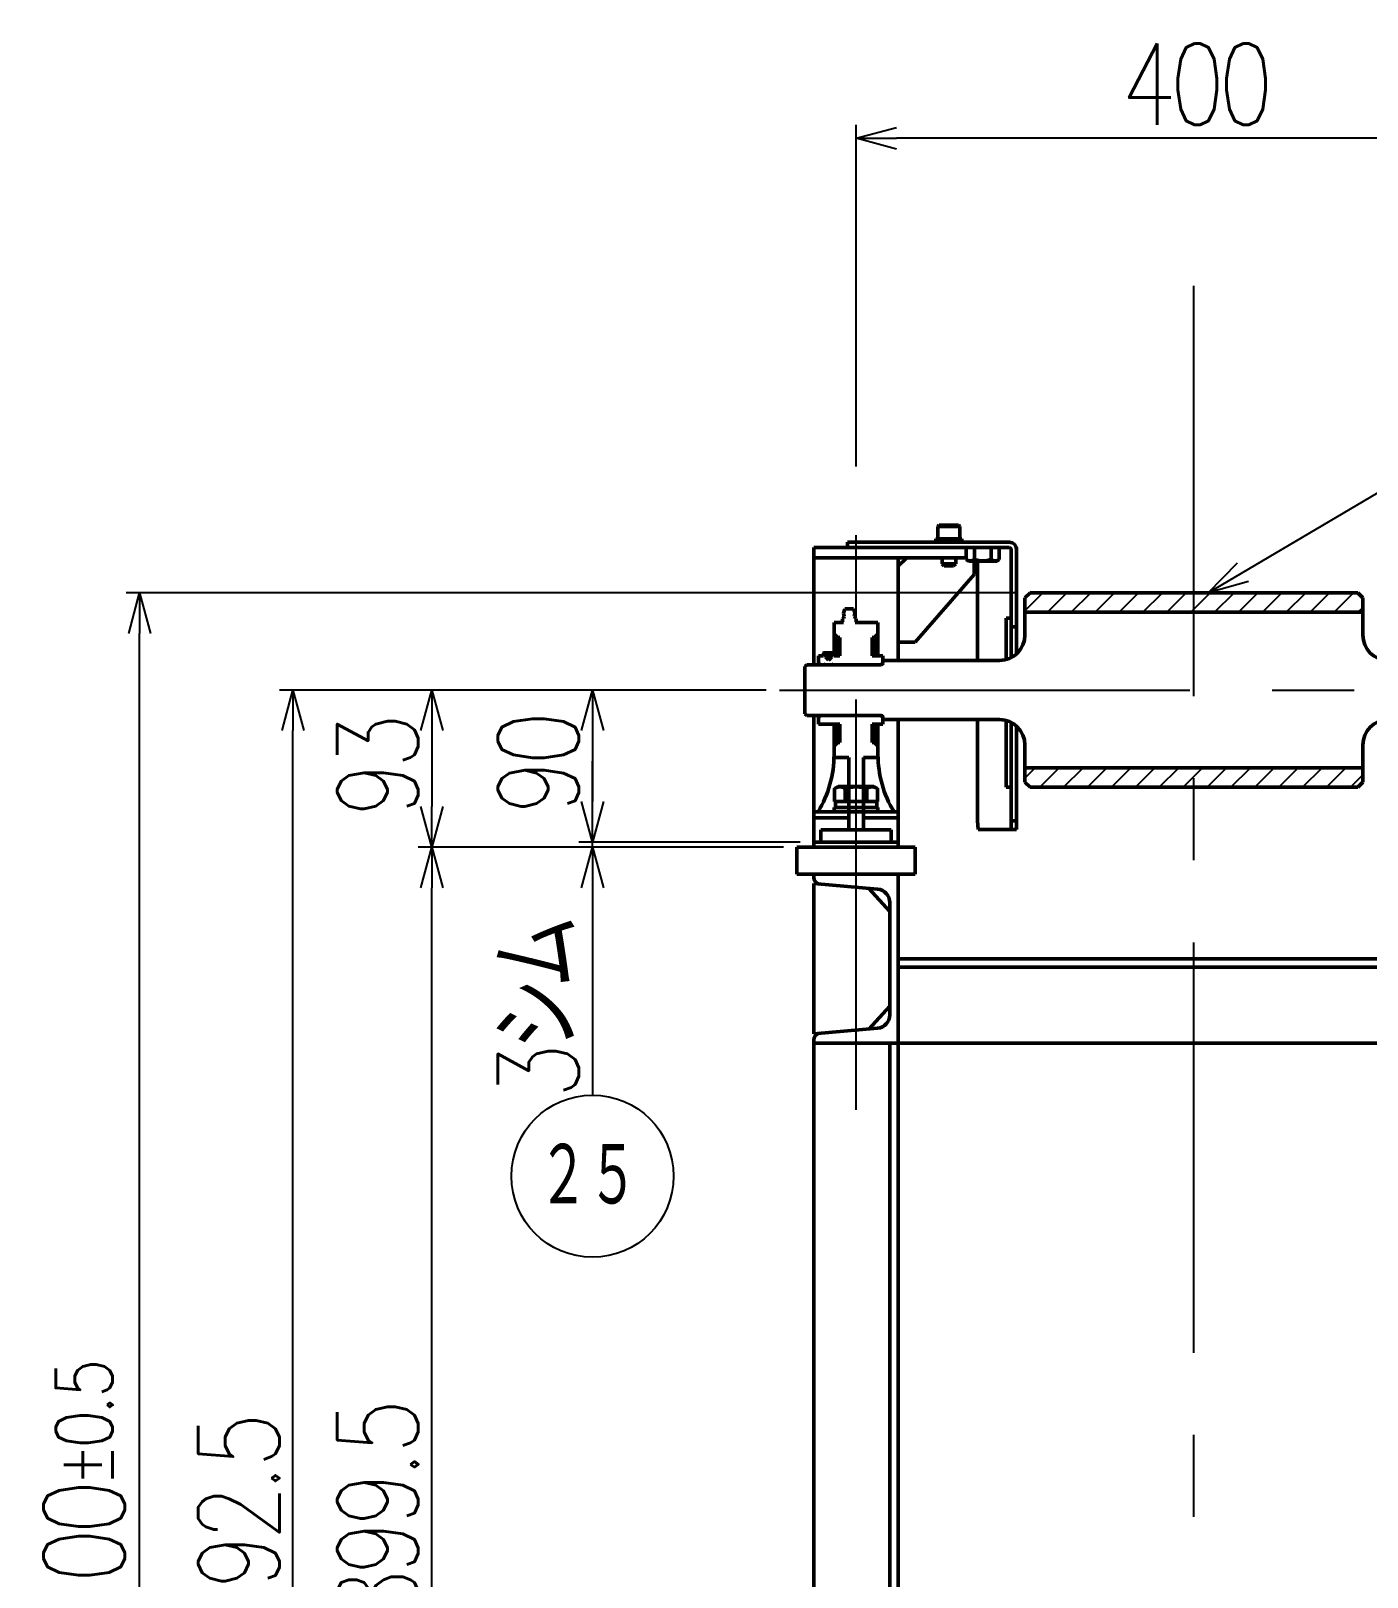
# Model space of a CAD drawing. Header units: millimetres. Extents: x -993 to 13147, y -7260 to 4342.
# Drawn here: x -985 to -194, y -6345 to -5430 of the extents above; entities that cross this region are included whole.
import ezdxf

# ---------------------------------------------------------------- set-up
doc = ezdxf.new("R2010")
doc.units = ezdxf.units.MM
doc.header["$LTSCALE"] = 7.649257
doc.linetypes.add('CENTER', pattern=[50.8, 31.75, -6.35, 6.35, -6.35])
doc.linetypes.add('DASHED', pattern=[19.05, 12.7, -6.35])
for name, color, linetype in [('NoLayerName_001', 7, 'Continuous'), ('NoLayerName_002', 7, 'Continuous'), ('NoLayerName_003', 7, 'Continuous')]:
    doc.layers.add(name, color=color, linetype=linetype)
doc.styles.get("Standard").update_dxf_attribs({"font": 'txt', "bigfont": 'extfont2'})
doc.dimstyles.get("Standard").update_dxf_attribs({"dimtxt": 2.5, "dimasz": 2.5, "dimexe": 1.25, "dimexo": 0.625, "dimtad": 1, "dimzin": 0, "dimdsep": 46, "dimtxsty": 'Standard', "dimcen": 2.5, "dimadec": 0, "dimazin": 0, "dimtfac": 0.75, "dimtmove": 0, "dimatfit": 3, "dimfxl": 1, "dimarcsym": 0})

# ---------------------------------------------------------------- blocks, each defined once
blk = doc.blocks.new('_OPEN30')
at = {"color": 0, "linetype": 'ByBlock', "lineweight": -2}
for p, q in [((-1, 0.267949), (0, 0)), ((0, 0), (-1, -0.267949)), ((0, 0), (-1, 0))]:
    blk.add_line(p, q, dxfattribs=at)
blk = doc.blocks.new('*D1573')
at = {"layer": 'Defpoints', "color": 0}
for p in [(-542.14, -5819.86), (-652.91, -5909.86), (-521.94, -5909.86)]:
    blk.add_point(p, dxfattribs=at)
at = {"layer": 'NoLayerName_001', "color": 0, "linetype": 'Continuous', "lineweight": 25}
for p, q in [((-550.14, -5819.86), (-660.91, -5819.86)), ((-652.91, -5843.86), (-652.91, -5885.86)), ((-529.94, -5909.86), (-660.91, -5909.86))]:
    blk.add_line(p, q, dxfattribs=at)
at = {"layer": 'NoLayerName_001', "color": 0, "lineweight": 25, "xscale": 24, "yscale": 24, "zscale": 24}
for p, rotation in [((-652.91, -5819.86), 90), ((-652.91, -5909.86), 270)]:
    blk.add_blockref('_OPEN30', p, dxfattribs=dict(at, rotation=rotation))
at = {"layer": 'NoLayerName_001', "color": 2, "lineweight": 50, "insert": (-684.91, -5864.86), "char_height": 48, "attachment_point": 5, "rotation": 90}
blk.add_mtext('\\W0.8000;\\T0.8750;90', dxfattribs=at)
blk = doc.blocks.new('*D1574')
at = {"layer": 'Defpoints', "color": 0}
for p in [(-542.14, -5819.86), (-748.02, -5912.86), (-531.94, -5912.86)]:
    blk.add_point(p, dxfattribs=at)
at = {"layer": 'NoLayerName_001', "color": 0, "linetype": 'Continuous', "lineweight": 25}
for p, q in [((-550.14, -5819.86), (-756.02, -5819.86)), ((-748.02, -5843.86), (-748.02, -5888.86)), ((-539.94, -5912.86), (-756.02, -5912.86))]:
    blk.add_line(p, q, dxfattribs=at)
at = {"layer": 'NoLayerName_001', "color": 0, "lineweight": 25, "xscale": 24, "yscale": 24, "zscale": 24}
for p, rotation in [((-748.02, -5819.86), 90), ((-748.02, -5912.86), 270)]:
    blk.add_blockref('_OPEN30', p, dxfattribs=dict(at, rotation=rotation))
at = {"layer": 'NoLayerName_001', "color": 2, "lineweight": 50, "insert": (-780.02, -5866.36), "char_height": 48, "attachment_point": 5, "rotation": 90}
blk.add_mtext('\\W0.8000;\\T0.8750;93', dxfattribs=at)
blk = doc.blocks.new('*D1575')
at = {"layer": 'Defpoints', "color": 0}
for p in [(-652.91, -5909.86), (-521.94, -5909.86), (-531.94, -5912.86)]:
    blk.add_point(p, dxfattribs=at)
at = {"layer": 'NoLayerName_001', "color": 0, "linetype": 'Continuous', "lineweight": 25}
for p, q in [((-652.91, -5885.86), (-652.91, -5861.86)), ((-529.94, -5909.86), (-660.91, -5909.86)), ((-652.91, -5912.86), (-652.91, -5909.86)), ((-539.94, -5912.86), (-660.91, -5912.86)), ((-652.91, -5912.86), (-652.91, -6059.61)), ((-652.91, -5936.86), (-652.91, -5960.86))]:
    blk.add_line(p, q, dxfattribs=at)
at = {"layer": 'NoLayerName_001', "color": 0, "lineweight": 25, "xscale": 24, "yscale": 24, "zscale": 24}
for p, rotation in [((-652.91, -5909.86), 270), ((-652.91, -5912.86), 90)]:
    blk.add_blockref('_OPEN30', p, dxfattribs=dict(at, rotation=rotation))
at = {"layer": 'NoLayerName_001', "color": 2, "lineweight": 50, "insert": (-684.91, -6010.23), "char_height": 48, "attachment_point": 5, "rotation": 90}
blk.add_mtext('\\W0.8000;\\T0.8750;3シム', dxfattribs=at)
blk = doc.blocks.new('*D1576')
at = {"layer": 'Defpoints', "color": 0}
for p in [(-496.94, -5493.27), (-96.94, -5645.93), (-496.94, -5695.57)]:
    blk.add_point(p, dxfattribs=at)
at = {"layer": 'NoLayerName_001', "color": 0, "linetype": 'Continuous', "lineweight": 25}
for p, q in [((-496.94, -5687.57), (-496.94, -5485.27)), ((-96.94, -5637.93), (-96.94, -5485.27)), ((-120.94, -5493.27), (-472.94, -5493.27))]:
    blk.add_line(p, q, dxfattribs=at)
at = {"layer": 'NoLayerName_001', "color": 0, "lineweight": 25, "xscale": 24, "yscale": 24, "zscale": 24, "rotation": 180}
blk.add_blockref('_OPEN30', (-496.94, -5493.27), dxfattribs=at)
at = {"layer": 'NoLayerName_001', "color": 0, "lineweight": 25, "xscale": 24, "yscale": 24, "zscale": 24}
blk.add_blockref('_OPEN30', (-96.94, -5493.27), dxfattribs=at)
at = {"layer": 'NoLayerName_001', "color": 2, "lineweight": 50, "insert": (-296.94, -5461.27), "char_height": 48, "attachment_point": 5}
blk.add_mtext('\\W0.8000;\\T0.8750;400', dxfattribs=at)
blk = doc.blocks.new('*D1577')
at = {"layer": 'Defpoints', "color": 0}
for p in [(-830.27, -5819.86), (-748.02, -5819.86), (-748.02, -6812.36)]:
    blk.add_point(p, dxfattribs=at)
at = {"layer": 'NoLayerName_001', "color": 0, "linetype": 'Continuous', "lineweight": 25}
for p, q in [((-756.02, -5819.86), (-838.27, -5819.86)), ((-830.27, -6788.36), (-830.27, -5843.86)), ((-756.02, -6812.36), (-838.27, -6812.36))]:
    blk.add_line(p, q, dxfattribs=at)
at = {"layer": 'NoLayerName_001', "color": 0, "lineweight": 25, "xscale": 24, "yscale": 24, "zscale": 24}
for p, rotation in [((-830.27, -5819.86), 90), ((-830.27, -6812.36), 270)]:
    blk.add_blockref('_OPEN30', p, dxfattribs=dict(at, rotation=rotation))
at = {"layer": 'NoLayerName_001', "color": 2, "lineweight": 50, "insert": (-862.27, -6316.11), "char_height": 48, "attachment_point": 5, "rotation": 90}
blk.add_mtext('\\W0.8000;\\T0.8750;992.5', dxfattribs=at)
blk = doc.blocks.new('*D1579')
at = {"layer": 'Defpoints', "color": 0}
for p in [(-921.02, -5762.36), (-393.94, -5762.36), (-666.94, -6862.36)]:
    blk.add_point(p, dxfattribs=at)
at = {"layer": 'NoLayerName_001', "color": 0, "linetype": 'Continuous', "lineweight": 25}
for p, q in [((-401.94, -5762.36), (-929.02, -5762.36)), ((-921.02, -6838.36), (-921.02, -5786.36)), ((-674.94, -6862.36), (-929.02, -6862.36))]:
    blk.add_line(p, q, dxfattribs=at)
at = {"layer": 'NoLayerName_001', "color": 0, "lineweight": 25, "xscale": 24, "yscale": 24, "zscale": 24}
for p, rotation in [((-921.02, -5762.36), 90), ((-921.02, -6862.36), 270)]:
    blk.add_blockref('_OPEN30', p, dxfattribs=dict(at, rotation=rotation))
at = {"layer": 'NoLayerName_001', "color": 2, "lineweight": 50, "insert": (-953.82, -6312.36), "char_height": 48, "attachment_point": 5, "rotation": 90}
blk.add_mtext('\\A1;\\W0.8000;\\T0.8750;1100{\\H33.599998;%%p0.5}', dxfattribs=at)
blk = doc.blocks.new('*D1580')
at = {"layer": 'Defpoints', "color": 0}
for p in [(-748.02, -5912.86), (-748.02, -5912.86), (-571.94, -6812.36)]:
    blk.add_point(p, dxfattribs=at)
at = {"layer": 'NoLayerName_001', "color": 0, "linetype": 'Continuous', "lineweight": 25}
for p, q in [((-748.02, -6788.36), (-748.02, -5936.86)), ((-579.94, -6812.36), (-756.02, -6812.36))]:
    blk.add_line(p, q, dxfattribs=at)
at = {"layer": 'NoLayerName_001', "color": 0, "lineweight": 25, "xscale": 24, "yscale": 24, "zscale": 24}
for p, rotation in [((-748.02, -5912.86), 90), ((-748.02, -6812.36), 270)]:
    blk.add_blockref('_OPEN30', p, dxfattribs=dict(at, rotation=rotation))
at = {"layer": 'NoLayerName_001', "color": 2, "lineweight": 50, "insert": (-780.02, -6307.97), "char_height": 48, "attachment_point": 5, "rotation": 90}
blk.add_mtext('\\W0.8000;\\T0.8750;899.5', dxfattribs=at)
blk = doc.blocks.new('JZB_0739')
at = {"layer": 'NoLayerName_001', "color": 7, "linetype": 'Continuous', "lineweight": 50}
for p, q in [((0, 166.8), (0, 170)), ((0, 170), (95.8, 170)), ((95.8, 166.8), (0, 166.8)), ((66.04, 166.8), (66.06, 166.8)), ((96.78, 125), (96.78, 165.98)), ((96.8, 101.63), (96.8, 165.8)), ((99.97, 166.8), (99.88, 166.8)), ((99.97, 166.32), (99.97, 166.8)), ((100, 103.82), (100, 165.8)), ((76.82, 100), (76.82, 158.8)), ((96.8, 125), (93.8, 125)), ((93.8, 125), (93.8, 100.49)), ((96.8, 120), (100, 120)), ((76.82, 5), (76.82, 65)), ((93.8, 64.51), (93.8, 25)), ((96.8, 0), (96.8, 63.37)), ((100, 61.18), (100, 0)), ((93.8, 25), (96.8, 25)), ((96.78, 0), (96.78, 25)), ((76.82, 5), (77.31, 0)), ((96.8, 5), (100, 5)), ((100, 0), (77.31, 0))]:
    blk.add_line(p, q, dxfattribs=at)
for radius in [4.2, 1]:
    blk.add_arc((95.8, 165.8), radius, 0, 90, dxfattribs=at)
at = {"layer": 'NoLayerName_003', "color": 7, "linetype": 'Continuous', "lineweight": 50}
for p, q in [((70.19, 166.8), (70.19, 159.7)), ((75.09, 166.8), (75.09, 159.7)), ((84.91, 166.8), (84.91, 159.7)), ((89.81, 166.8), (89.81, 159.7)), ((70.19, 159.7), (71.75, 158.8)), ((71.75, 158.8), (88.25, 158.8)), ((88.25, 158.8), (89.81, 159.7))]:
    blk.add_line(p, q, dxfattribs=at)
for points, start_tangent, end_tangent in [([(70.19, 159.7), (72.81, 158.95), (75.09, 159.7)], (0.961124, -0.276119), (0.949268, 0.314467)), ([(75.09, 159.7), (78.65, 159.01), (83.65, 159.38), (84.91, 159.7)], (0.981316, -0.192403), (0.968015, 0.250892)), ([(84.91, 159.7), (87.54, 158.95), (89.81, 159.7)], (0.961124, -0.276119), (0.949268, 0.314467))]:
    blk.add_spline(points, degree=3, dxfattribs=dict(at, start_tangent=start_tangent, end_tangent=end_tangent))
blk = doc.blocks.new('JZB_0741')
at = {"layer": 'NoLayerName_001', "color": 7, "linetype": 'Continuous', "lineweight": 50}
for p, q in [((0, 783.5), (10, 783.5)), ((0, 767.5), (0, 783.5)), ((60, 783.5), (70, 783.5)), ((70, 783.5), (70, 767.5)), ((400, 767.5), (400, 783.5)), ((400, 783.5), (470, 783.5)), ((470, 783.5), (470, 767.5)), ((70, 767.5), (0, 767.5)), ((10, 767.5), (10, 765.63)), ((10, 673.03), (10, 761.97)), ((10, 761.97), (47.7, 758.67)), ((60, 0), (60, 767.5)), ((470, 767.5), (400, 767.5)), ((410, 767.5), (410, 0)), ((422.3, 758.67), (460, 761.97)), ((460, 765.63), (460, 767.5)), ((460, 761.97), (460, 673.03)), ((42.55, 759.12), (55, 745.53)), ((55, 750.7), (55, 684.3)), ((415, 745.53), (427.45, 759.12)), ((415, 684.3), (415, 750.7)), ((410, 717.5), (60, 717.5)), ((60, 712.5), (410, 712.5)), ((55, 689.47), (42.55, 675.88)), ((427.45, 675.88), (415, 689.47)), ((47.7, 676.33), (10, 673.03)), ((10, 669.37), (10, 0)), ((460, 673.03), (422.3, 676.33)), ((460, 0), (460, 669.37)), ((10, 667.5), (460, 667.5)), ((55, 667.5), (55, 12)), ((415, 12), (415, 667.5)), ((410, 150), (60, 150)), ((60, 145), (410, 145)), ((410, 100), (60, 100)), ((10, 12), (60, 12)), ((410, 12), (460, 12)), ((60, 0), (10, 0)), ((460, 0), (410, 0))]:
    blk.add_line(p, q, dxfattribs=at)
for centre, radius, start, end in [((14, 765.63), 4, 180, 265), ((456, 765.63), 4, 275, 0), ((47, 750.7), 8, 0, 85), ((423, 750.7), 8, 95, 180), ((47, 684.3), 8, 275, 0), ((423, 684.3), 8, 180, 265), ((14, 669.37), 4, 95, 180), ((456, 669.37), 4, 0, 85)]:
    blk.add_arc(centre, radius, start, end, dxfattribs=at)
blk = doc.blocks.new('JZB_0752')
at = {"layer": 'NoLayerName_003', "color": 7, "linetype": 'Continuous', "lineweight": 50}
for p, q in [((423.93, 138.1), (423.03, 135.4)), ((429.05, 138.1), (423.93, 138.1)), ((429.95, 135.4), (429.05, 138.1)), ((422.99, 130), (409.49, 130)), ((409.49, 110.2), (409.49, 130)), ((422.99, 132.44), (422.45, 132.13)), ((422.45, 132.13), (422.45, 130.31)), ((422.45, 130.31), (422.99, 130)), ((423.53, 133.65), (422.99, 132.44)), ((423.03, 135.4), (423.53, 133.65)), ((429.45, 133.65), (429.95, 135.4)), ((429.99, 132.44), (429.45, 133.65)), ((430.53, 132.13), (429.99, 132.44)), ((429.99, 130), (430.53, 130.31)), ((435.49, 130), (429.99, 130)), ((430.53, 130.31), (430.53, 132.13)), ((435.49, 130), (435.49, 110.2)), ((411.49, 121), (409.49, 123)), ((411.49, 110.2), (411.49, 121)), ((412.99, 121), (411.49, 121)), ((412.99, 110.2), (412.99, 121)), ((433.49, 121), (431.99, 121)), ((431.99, 121), (431.99, 110.2)), ((435.49, 123), (433.49, 121)), ((433.49, 110.2), (433.49, 121)), ((406.59, 106), (406.59, 110.2)), ((406.59, 110.2), (412.99, 110.2)), ((431.99, 110.2), (435.69, 110.2)), ((435.69, 111.76), (435.69, 110.2)), ((441.45, 112), (435.93, 112)), ((436.95, 109.49), (436.95, 112)), ((437.82, 109.49), (437.82, 112)), ((439.55, 109.49), (439.55, 112)), ((440.42, 112), (440.42, 109.49)), ((441.69, 110.2), (441.69, 111.76)), ((441.69, 110.2), (444.69, 110.2)), ((444.69, 110.2), (444.69, 108.5)), ((407.59, 105), (406.59, 106)), ((435.69, 105), (407.59, 105)), ((435.69, 105.5), (435.69, 105)), ((435.69, 105.5), (436.19, 105)), ((436.19, 105), (441.19, 105)), ((438.69, 107.76), (436.95, 109.49)), ((440.42, 109.49), (438.69, 107.76)), ((441.19, 105), (441.69, 105.5)), ((441.69, 105), (441.69, 105.5)), ((443.69, 105), (441.69, 105)), ((444.69, 106), (443.69, 105)), ((406.59, 74), (407.59, 75)), ((406.59, 69.8), (406.59, 74)), ((407.59, 75), (443.69, 75)), ((443.69, 75), (444.69, 74)), ((412.99, 69.8), (406.59, 69.8)), ((409.49, 69.8), (409.49, 50)), ((411.49, 69.8), (411.49, 59)), ((412.99, 59), (412.99, 69.8)), ((444.69, 69.8), (431.99, 69.8)), ((431.99, 69.8), (431.99, 59)), ((433.49, 69.8), (433.49, 59)), ((435.49, 69.8), (435.49, 50)), ((444.69, 71.5), (444.69, 69.8)), ((409.49, 57), (411.49, 59)), ((411.49, 59), (412.99, 59)), ((431.99, 59), (433.49, 59)), ((433.49, 59), (435.49, 57)), ((409.49, 50), (418.16, 50)), ((418.16, 50), (418.16, 7.2)), ((435.49, 50), (426.82, 50)), ((426.82, 7.2), (426.82, 50)), ((397.49, 18), (400, 18)), ((397.49, 0), (397.49, 18)), ((397.49, 14.4), (418.16, 14.4)), ((426.82, 14.4), (447.49, 14.4)), ((447.49, 18), (444.97, 18)), ((447.49, 0), (447.49, 18)), ((443.35, 7.2), (401.62, 7.2)), ((401.62, 7.2), (401.62, 0)), ((443.35, 0), (443.35, 7.2))]:
    blk.add_line(p, q, dxfattribs=at)
at = {"layer": 'NoLayerName_003', "color": 3, "linetype": 'DASHED', "lineweight": 50}
for p, q in [((0, 18), (44.97, 18)), ((400, 18), (444.97, 18))]:
    blk.add_line(p, q, dxfattribs=at)
at = {"layer": 'NoLayerName_003', "color": 7, "linetype": 'Continuous', "lineweight": 50}
for centre, radius, start, end in [((435.93, 111.76), 0.24, 90, 180), ((441.45, 111.76), 0.24, 0, 90), ((344.49, 51.81), 65, 328.65479, 360), ((500.49, 51.81), 65, 180, 211.34521)]:
    blk.add_arc(centre, radius, start, end, dxfattribs=at)
for points, start_tangent, end_tangent in [([(436.95, 109.49), (437.33, 109.26), (437.61, 109.32), (437.82, 109.49)], (0.856553, -0.516059), (0.781585, 0.623799)), ([(437.82, 109.49), (438.07, 109.38), (438.67, 109.26), (439.25, 109.36), (439.55, 109.49)], (0.914441, -0.404719), (0.919018, 0.394215)), ([(439.55, 109.49), (439.93, 109.26), (440.21, 109.32), (440.42, 109.49)], (0.856553, -0.516059), (0.781585, 0.623799))]:
    blk.add_spline(points, degree=3, dxfattribs=dict(at, start_tangent=start_tangent, end_tangent=end_tangent))
blk = doc.blocks.new('JZB_0769')
at = {"layer": 'NoLayerName_001', "color": 7, "linetype": 'Continuous', "lineweight": 50}
for p, q in [((20, 156.3), (0, 156.3)), ((0, 87), (0, 156.3)), ((90.19, 150.3), (0, 150.3)), ((55, 150.3), (50, 145.3)), ((50, 150.3), (50, 89.5)), ((95, 140.3), (95, 148.3)), ((95, 140.3), (60, 100.3)), ((60, 100.3), (50, 100.3)), ((0, 0), (0, 57)), ((50, 54.5), (50, 0))]:
    blk.add_line(p, q, dxfattribs=at)
blk = doc.blocks.new('JZB_0770')
at = {"layer": 'NoLayerName_001', "color": 7, "linetype": 'Continuous', "lineweight": 50}
for p, q in [((0, 2), (0, 0)), ((15.38, 2), (0, 2))]:
    blk.add_line(p, q, dxfattribs=at)
for centre, start_param, end_param in [((7.7, -1.05), 4.778966, 4.906824), ((7.7, 3.05), 4.582151, 4.645812)]:
    blk.add_ellipse(centre, major_axis=(0, 15.79), ratio=0.487733, start_param=start_param, end_param=end_param, dxfattribs=at)
blk = doc.blocks.new('JZB_0771')
at = {"layer": 'NoLayerName_001', "color": 7, "linetype": 'Continuous', "lineweight": 50}
for p, q in [((0.8, 24), (0, 23.2)), ((0, 23.2), (0, 16)), ((13, 23.2), (0, 23.2)), ((12.2, 24), (0.8, 24)), ((13, 23.2), (12.2, 24)), ((13, 16), (13, 23.2)), ((2.5, 4.8), (2.5, 1.25)), ((2.5, 1.25), (3.75, 0)), ((10.5, 1.25), (2.5, 1.25)), ((3.75, 0), (9.25, 0)), ((9.25, 0), (10.5, 1.25)), ((10.5, 1.25), (10.5, 4.8))]:
    blk.add_line(p, q, dxfattribs=at)
blk = doc.blocks.new('JZB_0772')
at = {"layer": 'NoLayerName_001', "color": 7, "linetype": 'Continuous', "lineweight": 50}
for p, q in [((0, 0), (0, 3)), ((0, 3), (50, 3)), ((50, 0), (0, 0)), ((50, 3), (50, 0))]:
    blk.add_line(p, q, dxfattribs=at)
blk = doc.blocks.new('JZB_0773')
at = {"layer": 'NoLayerName_003', "color": 7, "linetype": 'Continuous', "lineweight": 50}
for p, q in [((18.44, 138.1), (17.54, 135.4)), ((23.56, 138.1), (18.44, 138.1)), ((24.46, 135.4), (23.56, 138.1)), ((17.5, 130), (12, 130)), ((12, 110.2), (12, 130)), ((17.5, 132.44), (16.96, 132.13)), ((16.96, 132.13), (16.96, 130.31)), ((16.96, 130.31), (17.5, 130)), ((18.04, 133.65), (17.5, 132.44)), ((17.54, 135.4), (18.04, 133.65)), ((23.96, 133.65), (24.46, 135.4)), ((24.5, 132.44), (23.96, 133.65)), ((25.04, 132.13), (24.5, 132.44)), ((24.5, 130), (25.04, 130.31)), ((38, 130), (24.5, 130)), ((25.04, 130.31), (25.04, 132.13)), ((38, 130), (38, 110.2)), ((14, 121), (12, 123)), ((15.5, 121), (14, 121)), ((14, 110.2), (14, 121)), ((15.5, 110.2), (15.5, 121)), ((36, 121), (34.5, 121)), ((34.5, 121), (34.5, 110.2)), ((38, 123), (36, 121)), ((36, 110.2), (36, 121)), ((2.8, 110.2), (5.8, 110.2)), ((2.8, 105), (2.8, 110.2)), ((5.8, 111.76), (5.8, 110.2)), ((11.56, 112), (6.04, 112)), ((7.07, 109.49), (7.07, 112)), ((7.93, 109.49), (7.93, 112)), ((9.67, 109.49), (9.67, 112)), ((10.53, 112), (10.53, 109.49)), ((11.8, 110.2), (11.8, 111.76)), ((11.8, 110.2), (15.5, 110.2)), ((34.5, 110.2), (40.9, 110.2)), ((40.9, 110.2), (40.9, 106)), ((3.8, 105), (2.8, 106)), ((5.8, 105.5), (5.8, 105)), ((5.8, 105.5), (6.3, 105)), ((6.3, 105), (11.3, 105)), ((8.8, 107.76), (7.07, 109.49)), ((10.53, 109.49), (8.8, 107.76)), ((11.3, 105), (11.8, 105.5)), ((11.8, 105), (11.8, 105.5)), ((40.9, 106), (39.9, 105)), ((2.8, 69.8), (2.8, 75)), ((2.8, 74), (3.8, 75)), ((39.9, 75), (40.9, 74)), ((40.9, 74), (40.9, 69.8)), ((15.5, 69.8), (2.8, 69.8)), ((12, 50), (12, 69.8)), ((14, 59), (14, 69.8)), ((15.5, 59), (15.5, 69.8)), ((40.9, 69.8), (34.5, 69.8)), ((34.5, 69.8), (34.5, 59)), ((36, 59), (36, 69.8)), ((38, 69.8), (38, 50)), ((12, 57), (14, 59)), ((14, 59), (15.5, 59)), ((34.5, 59), (36, 59)), ((36, 59), (38, 57)), ((20.67, 50), (12, 50)), ((20.67, 50), (20.67, 7.2)), ((29.33, 50), (38, 50)), ((29.33, 7.2), (29.33, 50)), ((0, 18), (0, 0)), ((2.51, 18), (0, 18)), ((0, 14.4), (20.67, 14.4)), ((29.33, 14.4), (50, 14.4)), ((47.49, 18), (50, 18)), ((50, 18), (50, 0)), ((45.87, 7.2), (4.13, 7.2)), ((4.13, 7.2), (4.13, 0)), ((45.87, 0), (45.87, 7.2))]:
    blk.add_line(p, q, dxfattribs=at)
for centre, radius, start, end in [((6.04, 111.76), 0.24, 90, 180), ((11.56, 111.76), 0.24, 0, 90), ((-53, 51.81), 65, 328.65479, 0), ((103, 51.81), 65, 180, 211.34521)]:
    blk.add_arc(centre, radius, start, end, dxfattribs=at)
for points, start_tangent, end_tangent in [([(7.07, 109.49), (7.45, 109.26), (7.73, 109.32), (7.93, 109.49)], (0.856553, -0.516059), (0.781585, 0.623799)), ([(7.93, 109.49), (8.24, 109.36), (8.82, 109.26), (9.42, 109.38), (9.67, 109.49)], (0.919018, -0.394215), (0.914441, 0.404719)), ([(9.67, 109.49), (10.04, 109.26), (10.32, 109.32), (10.53, 109.49)], (0.856553, -0.516059), (0.781585, 0.623799))]:
    blk.add_spline(points, degree=3, dxfattribs=dict(at, start_tangent=start_tangent, end_tangent=end_tangent))
blk = doc.blocks.new('JZB_0790')
at = {"layer": 'NoLayerName_002', "color": 7, "linetype": 'Continuous', "lineweight": 50}
for p, q in [((130.2, 112), (133.2, 115)), ((130.2, 103.5), (130.2, 112)), ((133.2, 115), (327.2, 115)), ((327.2, 115), (330.2, 112)), ((330.2, 112), (330.2, 103.5)), ((130.2, 103.5), (330.2, 103.5)), ((130.2, 103.5), (130.2, 90)), ((330.2, 90), (330.2, 103.5)), ((46.1, 75), (115.2, 75)), ((345.2, 75), (414.3, 75)), ((0, 71.5), (1, 72.5)), ((0, 43.5), (0, 71.5)), ((1, 72.5), (11.5, 72.5)), ((16.5, 72.5), (45.1, 72.5)), ((443.4, 72.5), (443.9, 72.5)), ((448.9, 72.5), (449.4, 72.5)), ((451.4, 72.5), (452.9, 72.5)), ((484.3, 68.5), (484.3, 72.5)), ((488.3, 68.5), (484.3, 68.5)), ((540.05, 71.23), (538.3, 71.23)), ((545, 68.5), (538.3, 68.5)), ((544, 71.96), (540.05, 71.96)), ((540.05, 71.96), (540.05, 71.23)), ((545, 70.92), (544, 71.96)), ((545, 43.5), (545, 70.92)), ((1, 42.5), (0, 43.5)), ((45.1, 42.5), (1, 42.5)), ((115.2, 40), (46.1, 40)), ((414.3, 40), (345.2, 40)), ((489.3, 42.5), (451.4, 42.5)), ((538.3, 42.5), (537.3, 42.5)), ((538.3, 43.2), (538.3, 42.5)), ((540.05, 43.2), (538.3, 43.2)), ((540.05, 42.5), (540.05, 43.2)), ((544, 42.5), (540.05, 42.5)), ((545, 43.5), (544, 42.5)), ((130.2, 25), (130.2, 11.5)), ((330.2, 11.5), (330.2, 25)), ((130.2, 3), (130.2, 11.5)), ((330.2, 11.5), (130.2, 11.5)), ((330.2, 11.5), (330.2, 3)), ((133.2, 0), (130.2, 3)), ((327.2, 0), (133.2, 0)), ((330.2, 3), (327.2, 0))]:
    blk.add_line(p, q, dxfattribs=at)
for centre, radius, start, end in [((115.2, 90), 15, 270, 0), ((345.2, 90), 15, 180, 270), ((45.1, 73.5), 1, 270, 0), ((415.3, 73.5), 1, 180, 270), ((45.1, 41.5), 1, 0, 90), ((115.2, 25), 15, 0, 90), ((345.2, 25), 15, 90, 180), ((415.3, 41.5), 1, 90, 180)]:
    blk.add_arc(centre, radius, start, end, dxfattribs=at)
at = {"layer": 'NoLayerName_002', "color": 7, "linetype": 'Continuous', "lineweight": 50, "start_tangent": (0.967837, -0.251578), "end_tangent": (0.99948, -0.032255)}
blk.add_spline([(484.3, 72.5), (484.52, 72.44), (485.14, 72.3), (486.12, 72.12), (487.37, 71.99), (488.3, 71.96)], degree=3, dxfattribs=at)
blk = doc.blocks.new('JZB_0797')
at = {"layer": 'NoLayerName_001', "color": 3, "linetype": 'DASHED', "lineweight": 50}
for p, q in [((0, 2.5), (0, 0)), ((26, 2.5), (0, 2.5)), ((26, 0), (26, 2.5))]:
    blk.add_line(p, q, dxfattribs=at)
blk = doc.blocks.new('JZB_0798')
at = {"layer": 'NoLayerName_001', "color": 3, "linetype": 'DASHED', "lineweight": 50}
blk.add_line((24.47, 0), (24.47, 3.5), dxfattribs=at)
for centre, start_param, end_param in [((12.22, 5.34), 1.644043, 1.784963), ((12.22, -1.84), 1.427449, 1.49755), ((12.22, -1.84), 1.35663, 1.427449)]:
    blk.add_ellipse(centre, major_axis=(0, 25.12), ratio=0.487733, start_param=start_param, end_param=end_param, dxfattribs=at)
blk = doc.blocks.new('JZB_0799')
at = {"layer": 'NoLayerName_001', "color": 3, "linetype": 'DASHED', "lineweight": 50}
for p, q in [((2.2, 9), (0, 7.73)), ((0, 0), (0, 7.73)), ((0, 0), (25.4, 0)), ((2.2, 9), (23.2, 9)), ((6.35, 0), (6.35, 7.73)), ((19.05, 0), (19.05, 7.73)), ((25.4, 7.73), (23.2, 9)), ((25.4, 0), (25.4, 7.73))]:
    blk.add_line(p, q, dxfattribs=at)
for points, start_tangent, end_tangent in [([(0, 7.73), (0.55, 8.02), (1.1, 8.28), (1.66, 8.48), (2.24, 8.62), (2.82, 8.7), (3.4, 8.71), (3.9, 8.66), (4.39, 8.56), (4.88, 8.41), (5.37, 8.22), (5.86, 7.99), (6.35, 7.73)], (0.880564, 0.473928), (0.878848, -0.477101)), ([(6.35, 7.73), (7.48, 8.03), (8.62, 8.29), (9.78, 8.49), (10.95, 8.63), (12.02, 8.7), (13.09, 8.71), (14.16, 8.66), (15.25, 8.54), (16.34, 8.37), (17.42, 8.15), (18.24, 7.95), (19.05, 7.73)], (0.965771, 0.259396), (0.964371, -0.264552)), ([(19.05, 7.73), (19.6, 8.02), (20.16, 8.28), (20.72, 8.48), (21.29, 8.62), (21.87, 8.7), (22.45, 8.71), (22.95, 8.66), (23.44, 8.56), (23.93, 8.41), (24.43, 8.22), (24.92, 7.99), (25.4, 7.73)], (0.880564, 0.473928), (0.878848, -0.477101))]:
    blk.add_spline(points, degree=3, dxfattribs=dict(at, start_tangent=start_tangent, end_tangent=end_tangent))
blk = doc.blocks.new('DIM_0009')
at = {"color": 3, "linetype": 'Continuous', "lineweight": 25}
for points in [[(0, 0), (384.19, 226.76)], [(23.94, 6.66), (0, 0), (17.4, 17.74)]]:
    blk.add_lwpolyline(points, dxfattribs=at)
for centre in [(425.53, 251.16), (521.53, 251.16), (617.53, 251.16)]:
    blk.add_circle(centre, 48, dxfattribs=at)
at = {"color": 2, "linetype": 'Continuous', "lineweight": 50, "width": 0.666667}
for s, p in [('１５', (393.53, 231.16)), ('５６', (489.53, 231.16)), ('５８', (585.53, 231.16))]:
    blk.add_text(s, height=40, dxfattribs=at).set_placement(p)
blk = doc.blocks.new('DIM_0011')
at = {"color": 3, "linetype": 'Continuous', "lineweight": 25}
blk.add_circle((48, 48), 48, dxfattribs=at)
at = {"color": 2, "linetype": 'Continuous', "lineweight": 50, "width": 0.666667}
blk.add_text('２５', height=40, dxfattribs=at).set_placement((16, 28))

msp = doc.modelspace()

# ---------------------------------------------------------------- hatches: boundary and pattern name
at = {"layer": 'NoLayerName_001', "linetype": 'Continuous', "lineweight": 25}
h = msp.add_hatch(dxfattribs=at)
h.set_pattern_fill('ANSI31', color=1, scale=3.15)
h.set_pattern_definition([(45, (-21.936, -6812.363), (-7.07195, 7.07195), [])])
h.paths.add_polyline_path([(-196.9357, -5765.363), (-196.9357, -5773.863), (-396.9357, -5773.863), (-396.9357, -5765.363), (-393.9357, -5762.363), (-199.9357, -5762.363)])
h = msp.add_hatch(dxfattribs=at)
h.set_pattern_fill('ANSI31', color=1, scale=3.15)
h.set_pattern_definition([(45, (-21.936, -6812.363), (-7.07195, 7.07195), [])])
h.paths.add_polyline_path([(-196.9357, -5865.863), (-196.9357, -5874.363), (-199.9357, -5877.363), (-393.9357, -5877.363), (-396.9357, -5874.363), (-396.9357, -5865.863)])

# ---------------------------------------------------------------- linework, layer by layer
at = {"layer": 'NoLayerName_001', "color": 4, "linetype": 'CENTER', "lineweight": 25}
for p, q in [((-296.9357, -6989.2278), (-296.9357, -5574.208)), ((-496.9357, -6068.2366), (-496.9357, -5695.5728)), ((-542.1357, -5819.863), (32.8643, -5819.863))]:
    msp.add_line(p, q, dxfattribs=at)

# ---------------------------------------------------------------- block references
at = {"layer": 'NoLayerName_001', "color": 3, "linetype": 'Continuous', "lineweight": 25}
for name, p in [('DIM_0009', (-288.5945, -5762.363)), ('DIM_0011', (-700.9082, -6155.5587))]:
    msp.add_blockref(name, p, dxfattribs=at)
at = {"layer": 'NoLayerName_001'}
for name, p in [('JZB_0771', (-448.4357, -5746.363)), ('JZB_0769', (-521.9357, -5891.863)), ('JZB_0739', (-501.9357, -5902.363)), ('JZB_0770', (-449.6357, -5732.363)), ('JZB_0790', (-527.1357, -5877.363)), ('JZB_0773', (-521.9357, -5909.863)), ('JZB_0752', (-519.4226, -5909.863)), ('JZB_0799', (-509.6374, -5885.863)), ('JZB_0797', (-509.9357, -5891.863)), ('JZB_0798', (-509.1529, -5889.363)), ('JZB_0772', (-521.9357, -5912.863)), ('JZB_0741', (-531.9357, -6696.363))]:
    msp.add_blockref(name, p, dxfattribs=at)

# ---------------------------------------------------------------- dimensions: what is measured, and where the dimension line sits
at = {"layer": 'NoLayerName_001', "color": 3, "linetype": 'Continuous', "lineweight": 50}
for base, p1, p2, angle, override, picture, middle in [((-496.9357, -5493.272), (-96.9357, -5645.926), (-496.9357, -5695.5728), 180, {"dimtxt": 48, "dimasz": 24, "dimexe": 8, "dimexo": 8, "dimgap": 8, "dimdec": 3, "dimzin": 8, "dimblk": 'OPEN30', "dimclrd": 0, "dimclre": 0, "dimclrt": 2, "dimtp": 0, "dimtm": 0, "dimlwd": 25, "dimlwe": 25}, '*D1576', (-296.9357, -5493.272)), ((-921.021, -5762.363), (-666.9357, -6862.363), (-393.9357, -5762.363), 90, {"dimtxt": 48, "dimasz": 24, "dimexe": 8, "dimexo": 8, "dimgap": 8, "dimdec": 3, "dimzin": 8, "dimblk": 'OPEN30', "dimclrd": 0, "dimclre": 0, "dimclrt": 2, "dimtol": 1, "dimtp": 0.5, "dimtm": 0.5, "dimtfac": 0.7, "dimtdec": 1, "dimtolj": 1, "dimlwd": 25, "dimlwe": 25}, '*D1579', (-921.021, -6312.363)), ((-830.2666, -5819.863), (-748.0239, -6812.363), (-748.0239, -5819.863), 90, {"dimtxt": 48, "dimasz": 24, "dimexe": 8, "dimexo": 8, "dimgap": 8, "dimdec": 3, "dimzin": 8, "dimblk": 'OPEN30', "dimclrd": 0, "dimclre": 0, "dimclrt": 2, "dimtp": 0, "dimtm": 0, "dimlwd": 25, "dimlwe": 25}, '*D1577', (-830.2666, -6316.113)), ((-748.0239, -5912.863), (-542.1357, -5819.863), (-531.9357, -5912.863), 270, {"dimtxt": 48, "dimasz": 24, "dimexe": 8, "dimexo": 8, "dimgap": 8, "dimdec": 3, "dimzin": 8, "dimblk": 'OPEN30', "dimclrd": 0, "dimclre": 0, "dimclrt": 2, "dimtp": 0, "dimtm": 0, "dimlwd": 25, "dimlwe": 25}, '*D1574', (-748.0239, -5866.363)), ((-652.9082, -5909.863), (-542.1357, -5819.863), (-521.9357, -5909.863), 270, {"dimtxt": 48, "dimasz": 24, "dimexe": 8, "dimexo": 8, "dimgap": 8, "dimdec": 3, "dimzin": 8, "dimblk": 'OPEN30', "dimclrd": 0, "dimclre": 0, "dimclrt": 2, "dimtp": 0, "dimtm": 0, "dimlwd": 25, "dimlwe": 25}, '*D1573', (-652.9082, -5864.863)), ((-652.9082, -5909.863), (-531.9357, -5912.863), (-521.9357, -5909.863), 90, {"dimtxt": 48, "dimasz": 24, "dimexe": 8, "dimexo": 8, "dimgap": 8, "dimdec": 3, "dimzin": 8, "dimpost": '<>シム', "dimblk": 'OPEN30', "dimclrd": 0, "dimclre": 0, "dimclrt": 2, "dimtp": 0, "dimtm": 0, "dimlwd": 25, "dimlwe": 25}, '*D1575', (-652.9082, -6010.2345)), ((-748.0239, -5912.863), (-571.9357, -6812.363), (-748.0239, -5912.863), 90, {"dimtxt": 48, "dimasz": 24, "dimexe": 8, "dimexo": 8, "dimgap": 8, "dimdec": 3, "dimzin": 8, "dimblk": 'OPEN30', "dimse2": 1, "dimclrd": 0, "dimclre": 0, "dimclrt": 2, "dimtp": 0, "dimtm": 0, "dimlwd": 25, "dimlwe": 25}, '*D1580', (-748.0239, -6307.9708))]:
    dim = msp.add_linear_dim(base=base, p1=p1, p2=p2, angle=angle, text='\\W0.8000;\\T0.8750;<>', dimstyle='Standard', override=override, dxfattribs=at)
    dim.commit()
    dim.dimension.update_dxf_attribs({"geometry": picture, "text_midpoint": middle, "dimtype": 160})

doc.saveas('drawing.dxf')
